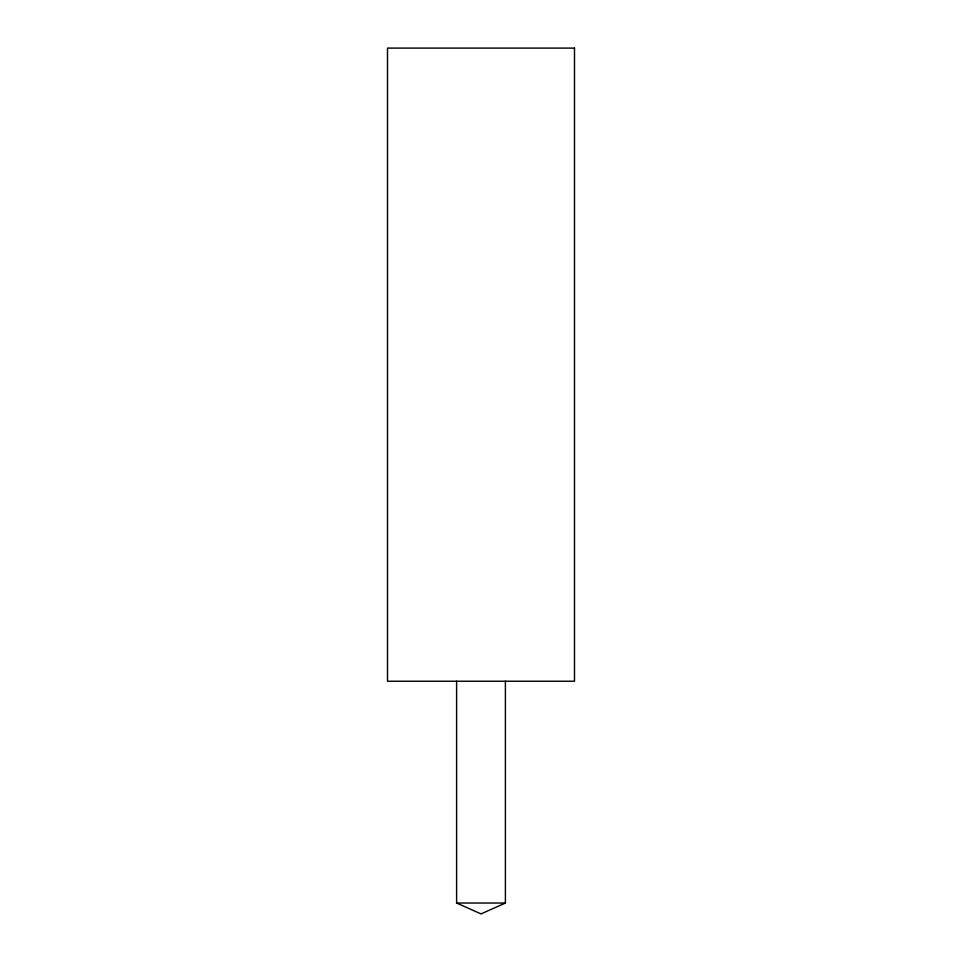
<?xml version="1.0" encoding="UTF-8"?>
<svg xmlns="http://www.w3.org/2000/svg" width="962" height="962" viewBox="0 0 962 962"><rect width="100%" height="100%" fill="white"/><g stroke="black" fill="none" stroke-linecap="round" stroke-linejoin="round"><path stroke-width="1.44" d="M505.399 681.228L505.399 903.029L481.036 913.9L456.601 903.029L456.601 681.228M456.601 903.029L505.399 903.029M574.494 48.1L387.506 48.1L387.506 681.228L574.494 681.228L574.494 48.1"/></g></svg>
